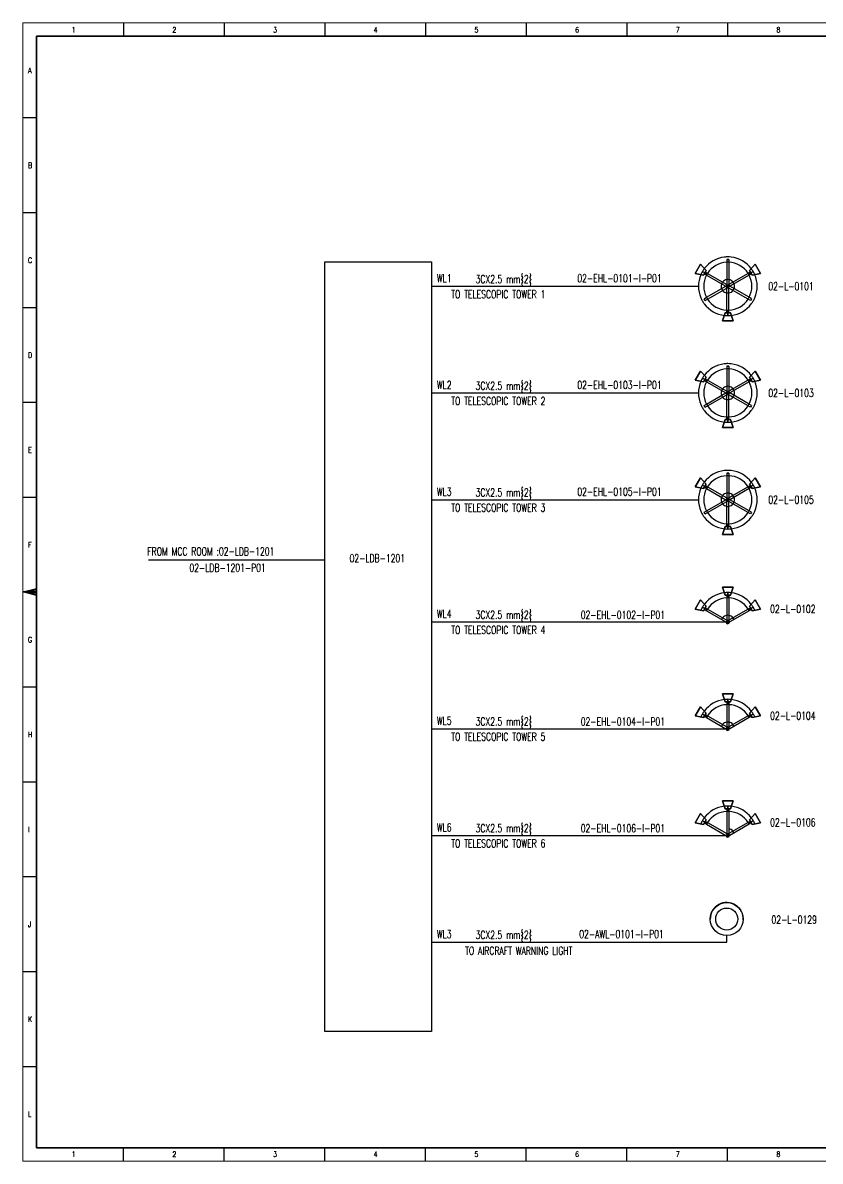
# Model space of a CAD drawing. Header units: millimetres. Extents: x -9834031 to -7750070, y 4687163 to 5113883.
# Drawn here: x -9834031 to -9535255, y 4687163 to 5113883 of the extents above; entities that cross this region are included whole.
import ezdxf
from ezdxf.enums import TextEntityAlignment as Align

# ---------------------------------------------------------------- set-up
doc = ezdxf.new("R2010")
doc.units = ezdxf.units.MM
doc.layers.add('照明平面设备层', color=1, linetype='Continuous')
doc.styles.add('HZTXT', font='simplexs.shx', dxfattribs={"width": 0.7, "bigfont": 'hztxt.shx'})
doc.styles.add('TEG BORDER', font='txt_qlt.shx', dxfattribs={"width": 0.7, "bigfont": 'hztxt.shx'})

# ---------------------------------------------------------------- blocks, each defined once
blk = doc.blocks.new('252 BORDER A2')
for p, q in [((37.12, 420), (37.12, 415)), ((74.25, 420), (74.25, 415)), ((111.38, 420), (111.38, 415)), ((148.5, 420), (148.5, 415)), ((185.63, 420), (185.63, 415)), ((222.75, 420), (222.75, 415)), ((259.88, 420), (259.88, 415)), ((0, 385), (5, 385)), ((0, 350), (5, 350)), ((0, 315), (5, 315)), ((0, 280), (5, 280)), ((0, 245), (5, 245)), ((5, 210), (0, 210)), ((1.25, 210), (3.75, 210)), ((0, 175), (5, 175)), ((0, 140), (5, 140)), ((0, 105), (5, 105)), ((0, 70), (5, 70)), ((0, 35), (5, 35)), ((37.12, 0), (37.12, 5)), ((74.25, 0), (74.25, 5)), ((111.38, 0), (111.38, 5)), ((148.5, 0), (148.5, 5)), ((185.63, 0), (185.63, 5)), ((222.75, 0), (222.75, 5)), ((259.88, 0), (259.88, 5))]:
    blk.add_line(p, q)
at = {"linetype": 'Continuous'}
for p, q in [((489, 415), (5, 415)), ((5, 415), (5, 5)), ((5, 5), (489, 5))]:
    blk.add_line(p, q, dxfattribs=at)
at = {"color": 5, "lineweight": 15}
blk.add_lwpolyline([(0, 420), (594, 420), (594, 0), (0, 0)], close=True, dxfattribs=at)
blk.add_lwpolyline([(5, 415), (589, 415), (589, 5), (5, 5)], close=True)
blk.add_lwpolyline([(0, 210), (5, 211.34), (5, 208.66), (0, 210), (5, 211), (5, 210.67), (0, 210), (5, 210.33), (5, 209.67), (0, 210), (5, 209.33), (5, 209), (0, 210)])
at = {"char_height": 2, "width": 2, "style": 'TEG BORDER'}
for s, insert, attachment_point in [('1', (18.05, 418.41), 1), ('2', (55.17, 418.41), 1), ('3', (92.3, 418.41), 1), ('4', (129.42, 418.41), 1), ('5', (166.55, 418.41), 1), ('6', (203.67, 418.41), 1), ('7', (240.8, 418.41), 1), ('8', (277.92, 418.41), 1), ('A', (1.91, 403.39), 1), ('B', (1.91, 368.39), 1), ('C', (1.91, 333.39), 1), ('D', (1.91, 298.39), 1), ('E', (1.91, 263.39), 1), ('F', (1.91, 228.39), 1), ('G', (1.91, 193.39), 1), ('H', (1.91, 158.39), 1), ('I', (1.91, 123.39), 1), ('J', (1.91, 88.39), 1), ('K', (1.91, 53.39), 1), ('L', (1.91, 18.39), 1), ('1', (18.05, 1.59), 7), ('2', (55.17, 1.59), 7), ('3', (92.3, 1.59), 7), ('4', (129.42, 1.59), 7), ('5', (166.55, 1.59), 7), ('6', (203.67, 1.59), 7), ('7', (240.8, 1.59), 7), ('8', (277.92, 1.59), 7)]:
    blk.add_mtext(s, dxfattribs=dict(at, insert=insert, attachment_point=attachment_point))

msp = doc.modelspace()

# ---------------------------------------------------------------- linework, layer by layer
for p, q in [((-9680874, 5015123), (-9580874, 5015123)), ((-9680874, 4975123), (-9580874, 4975123)), ((-9680874, 4935123), (-9580874, 4935123)), ((-9786870, 4912536), (-9720874, 4912536)), ((-9680874, 4889294), (-9570274, 4889294)), ((-9680874, 4849294), (-9570274, 4849294)), ((-9680874, 4809294), (-9580874, 4809294)), ((-9680874, 4809294), (-9570274, 4809294)), ((-9570274, 4769294), (-9570274, 4771738)), ((-9680874, 4769294), (-9580874, 4769294)), ((-9680874, 4769294), (-9570274, 4769294))]:
    msp.add_line(p, q)
msp.add_lwpolyline([(-9720874, 5024262), (-9680874, 5024262), (-9680874, 4735788), (-9720874, 4735788)], close=True)
at = {"layer": '照明平面设备层', "color": 1, "linetype": 'Continuous'}
for p, q in [((-9582133, 5019891), (-9580133, 5023355)), ((-9580133, 5023355), (-9582133, 5019891)), ((-9580133, 5023355), (-9582133, 5019891)), ((-9582133, 5019891), (-9580133, 5023355)), ((-9580133, 5023355), (-9578035, 5020989)), ((-9580133, 5023355), (-9578035, 5020989)), ((-9578035, 5020989), (-9580133, 5023355)), ((-9580133, 5023355), (-9578035, 5020989)), ((-9569474, 5025123), (-9570274, 5025123)), ((-9570274, 5025123), (-9569874, 5025123)), ((-9569474, 5025123), (-9570274, 5025123)), ((-9570274, 5025123), (-9569874, 5025123)), ((-9570274, 5025123), (-9570274, 5024114)), ((-9570274, 5024114), (-9570274, 5015816)), ((-9569874, 5025123), (-9569474, 5025123)), ((-9569874, 5025123), (-9569474, 5025123)), ((-9569474, 5025123), (-9569474, 5024114)), ((-9569474, 5024114), (-9569474, 5015816)), ((-9559616, 5023355), (-9561714, 5020989)), ((-9559616, 5023355), (-9561714, 5020989)), ((-9561714, 5020989), (-9559616, 5023355)), ((-9561714, 5020989), (-9559616, 5023355)), ((-9559616, 5023355), (-9557616, 5019891)), ((-9557616, 5019891), (-9559616, 5023355)), ((-9557616, 5019891), (-9559616, 5023355)), ((-9559616, 5023355), (-9557616, 5019891)), ((-9582133, 5019891), (-9579035, 5019257)), ((-9582133, 5019891), (-9579035, 5019257)), ((-9579035, 5019257), (-9582133, 5019891)), ((-9579035, 5019257), (-9582133, 5019891)), ((-9578535, 5020123), (-9579401, 5020623)), ((-9579401, 5020623), (-9578535, 5020123)), ((-9578535, 5020123), (-9579401, 5020623)), ((-9579401, 5020623), (-9578535, 5020123)), ((-9579035, 5019257), (-9578035, 5020989)), ((-9578035, 5020989), (-9579035, 5019257)), ((-9578035, 5020989), (-9579035, 5019257)), ((-9579035, 5019257), (-9578035, 5020989)), ((-9578335, 5020470), (-9578735, 5019777)), ((-9578335, 5020470), (-9578735, 5019777)), ((-9578735, 5019777), (-9577861, 5019272)), ((-9578535, 5020123), (-9577669, 5019623)), ((-9577741, 5019665), (-9578535, 5020123)), ((-9578535, 5020123), (-9577669, 5019623)), ((-9577741, 5019665), (-9578535, 5020123)), ((-9578335, 5020470), (-9577461, 5019965)), ((-9577861, 5019272), (-9570674, 5015123)), ((-9577669, 5019623), (-9577741, 5019665)), ((-9577669, 5019623), (-9577741, 5019665)), ((-9577461, 5019965), (-9570274, 5015816)), ((-9562288, 5019965), (-9569474, 5015816)), ((-9561888, 5019272), (-9569074, 5015123)), ((-9561414, 5020470), (-9562288, 5019965)), ((-9561214, 5020123), (-9562080, 5019623)), ((-9561214, 5020123), (-9562080, 5019623)), ((-9562080, 5019623), (-9562008, 5019665)), ((-9562080, 5019623), (-9562008, 5019665)), ((-9562008, 5019665), (-9561214, 5020123)), ((-9562008, 5019665), (-9561214, 5020123)), ((-9561014, 5019777), (-9561888, 5019272)), ((-9560714, 5019257), (-9561714, 5020989)), ((-9561714, 5020989), (-9560714, 5019257)), ((-9561714, 5020989), (-9560714, 5019257)), ((-9560714, 5019257), (-9561714, 5020989)), ((-9561414, 5020470), (-9561014, 5019777)), ((-9561414, 5020470), (-9561014, 5019777)), ((-9561214, 5020123), (-9560348, 5020623)), ((-9560348, 5020623), (-9561214, 5020123)), ((-9561214, 5020123), (-9560348, 5020623)), ((-9560348, 5020623), (-9561214, 5020123)), ((-9557616, 5019891), (-9560714, 5019257)), ((-9557616, 5019891), (-9560714, 5019257)), ((-9560714, 5019257), (-9557616, 5019891)), ((-9557616, 5019891), (-9560714, 5019257)), ((-9577861, 5010974), (-9570674, 5015123)), ((-9577461, 5010281), (-9570274, 5014430)), ((-9570674, 5015123), (-9570074, 5015470)), ((-9570674, 5015123), (-9570074, 5014777)), ((-9570274, 5015816), (-9569674, 5015470)), ((-9570274, 5015816), (-9570274, 5015123)), ((-9569474, 5015123), (-9570274, 5015123)), ((-9570274, 5015123), (-9569874, 5015123)), ((-9569874, 5015123), (-9570274, 5015123)), ((-9570274, 5015123), (-9569474, 5015123)), ((-9570274, 5014430), (-9570274, 5015123)), ((-9570274, 5014430), (-9569674, 5014777)), ((-9570274, 5006132), (-9570274, 5014430)), ((-9569474, 5015816), (-9570074, 5015470)), ((-9569874, 5015123), (-9570074, 5015470)), ((-9570074, 5015470), (-9569674, 5014777)), ((-9569674, 5014777), (-9570074, 5015470)), ((-9570074, 5015470), (-9569874, 5015123)), ((-9570074, 5014777), (-9569674, 5015470)), ((-9569674, 5015470), (-9570074, 5014777)), ((-9569874, 5015123), (-9570074, 5014777)), ((-9570074, 5014777), (-9569874, 5015123)), ((-9569474, 5014430), (-9570074, 5014777)), ((-9569674, 5015470), (-9569874, 5015123)), ((-9569874, 5015123), (-9569674, 5015470)), ((-9569674, 5014777), (-9569874, 5015123)), ((-9569874, 5015123), (-9569674, 5014777)), ((-9569874, 5015123), (-9569474, 5015123)), ((-9569474, 5015123), (-9569874, 5015123)), ((-9569074, 5015123), (-9569674, 5015470)), ((-9569074, 5015123), (-9569674, 5014777)), ((-9569474, 5015816), (-9569474, 5015123)), ((-9569474, 5014430), (-9569474, 5015123)), ((-9569474, 5006132), (-9569474, 5014430)), ((-9562288, 5010281), (-9569474, 5014430)), ((-9561888, 5010974), (-9569074, 5015123)), ((-9578735, 5010470), (-9577861, 5010974)), ((-9578335, 5009777), (-9578735, 5010470)), ((-9578335, 5009777), (-9578735, 5010470)), ((-9578335, 5009777), (-9577461, 5010281)), ((-9561414, 5009777), (-9562288, 5010281)), ((-9561014, 5010470), (-9561888, 5010974)), ((-9561014, 5010470), (-9561414, 5009777)), ((-9561014, 5010470), (-9561414, 5009777)), ((-9570274, 5005123), (-9570274, 5006132)), ((-9569874, 5006040), (-9569874, 5006123)), ((-9569874, 5006123), (-9569874, 5004123)), ((-9569874, 5006040), (-9569874, 5006123)), ((-9569874, 5006123), (-9569874, 5004123)), ((-9569874, 5005123), (-9569874, 5006040)), ((-9569874, 5005123), (-9569874, 5006040)), ((-9569474, 5005123), (-9569474, 5006132)), ((-9570874, 5005123), (-9571874, 5002123)), ((-9571874, 5002123), (-9570874, 5005123)), ((-9571874, 5002123), (-9570874, 5005123)), ((-9571874, 5002123), (-9570874, 5005123)), ((-9567874, 5002123), (-9571874, 5002123)), ((-9571874, 5002123), (-9567874, 5002123)), ((-9571874, 5002123), (-9567874, 5002123)), ((-9567874, 5002123), (-9571874, 5002123)), ((-9568874, 5005123), (-9570874, 5005123)), ((-9570874, 5005123), (-9568874, 5005123)), ((-9570874, 5005123), (-9568874, 5005123)), ((-9568874, 5005123), (-9570874, 5005123)), ((-9569474, 5005123), (-9570274, 5005123)), ((-9569474, 5005123), (-9570274, 5005123)), ((-9569874, 5004123), (-9569874, 5005123)), ((-9569874, 5004123), (-9569874, 5005123)), ((-9567874, 5002123), (-9568874, 5005123)), ((-9567874, 5002123), (-9568874, 5005123)), ((-9568874, 5005123), (-9567874, 5002123)), ((-9568874, 5005123), (-9567874, 5002123)), ((-9569474, 4985123), (-9570274, 4985123)), ((-9570274, 4985123), (-9569874, 4985123)), ((-9569474, 4985123), (-9570274, 4985123)), ((-9570274, 4985123), (-9569874, 4985123)), ((-9570274, 4985123), (-9570274, 4984114)), ((-9570274, 4984114), (-9570274, 4975816)), ((-9569874, 4985123), (-9569474, 4985123)), ((-9569874, 4985123), (-9569474, 4985123)), ((-9569474, 4985123), (-9569474, 4984114)), ((-9569474, 4984114), (-9569474, 4975816)), ((-9582133, 4979891), (-9580133, 4983355)), ((-9580133, 4983355), (-9582133, 4979891)), ((-9580133, 4983355), (-9582133, 4979891)), ((-9582133, 4979891), (-9580133, 4983355)), ((-9582133, 4979891), (-9579035, 4979257)), ((-9582133, 4979891), (-9579035, 4979257)), ((-9579035, 4979257), (-9582133, 4979891)), ((-9579035, 4979257), (-9582133, 4979891)), ((-9580133, 4983355), (-9578035, 4980989)), ((-9580133, 4983355), (-9578035, 4980989)), ((-9578035, 4980989), (-9580133, 4983355)), ((-9580133, 4983355), (-9578035, 4980989)), ((-9578535, 4980123), (-9579401, 4980623)), ((-9579401, 4980623), (-9578535, 4980123)), ((-9578535, 4980123), (-9579401, 4980623)), ((-9579401, 4980623), (-9578535, 4980123)), ((-9579035, 4979257), (-9578035, 4980989)), ((-9578035, 4980989), (-9579035, 4979257)), ((-9578035, 4980989), (-9579035, 4979257)), ((-9579035, 4979257), (-9578035, 4980989)), ((-9578335, 4980470), (-9578735, 4979777)), ((-9578335, 4980470), (-9578735, 4979777)), ((-9578535, 4980123), (-9577669, 4979623)), ((-9577741, 4979665), (-9578535, 4980123)), ((-9578535, 4980123), (-9577669, 4979623)), ((-9577741, 4979665), (-9578535, 4980123)), ((-9578335, 4980470), (-9577461, 4979965)), ((-9577461, 4979965), (-9570274, 4975816)), ((-9562288, 4979965), (-9569474, 4975816)), ((-9561414, 4980470), (-9562288, 4979965)), ((-9561214, 4980123), (-9562080, 4979623)), ((-9561214, 4980123), (-9562080, 4979623)), ((-9562008, 4979665), (-9561214, 4980123)), ((-9562008, 4979665), (-9561214, 4980123)), ((-9559616, 4983355), (-9561714, 4980989)), ((-9559616, 4983355), (-9561714, 4980989)), ((-9561714, 4980989), (-9559616, 4983355)), ((-9561714, 4980989), (-9559616, 4983355)), ((-9560714, 4979257), (-9561714, 4980989)), ((-9561714, 4980989), (-9560714, 4979257)), ((-9561714, 4980989), (-9560714, 4979257)), ((-9560714, 4979257), (-9561714, 4980989)), ((-9561414, 4980470), (-9561014, 4979777)), ((-9561414, 4980470), (-9561014, 4979777)), ((-9561214, 4980123), (-9560348, 4980623)), ((-9560348, 4980623), (-9561214, 4980123)), ((-9561214, 4980123), (-9560348, 4980623)), ((-9560348, 4980623), (-9561214, 4980123)), ((-9557616, 4979891), (-9560714, 4979257)), ((-9557616, 4979891), (-9560714, 4979257)), ((-9560714, 4979257), (-9557616, 4979891)), ((-9557616, 4979891), (-9560714, 4979257)), ((-9559616, 4983355), (-9557616, 4979891)), ((-9557616, 4979891), (-9559616, 4983355)), ((-9557616, 4979891), (-9559616, 4983355)), ((-9559616, 4983355), (-9557616, 4979891)), ((-9578735, 4979777), (-9577861, 4979272)), ((-9577861, 4979272), (-9570674, 4975123)), ((-9577669, 4979623), (-9577741, 4979665)), ((-9577669, 4979623), (-9577741, 4979665)), ((-9570274, 4975816), (-9569674, 4975470)), ((-9570274, 4975816), (-9570274, 4975123)), ((-9569474, 4975816), (-9570074, 4975470)), ((-9569474, 4975816), (-9569474, 4975123)), ((-9561888, 4979272), (-9569074, 4975123)), ((-9562080, 4979623), (-9562008, 4979665)), ((-9562080, 4979623), (-9562008, 4979665)), ((-9561014, 4979777), (-9561888, 4979272)), ((-9577861, 4970974), (-9570674, 4975123)), ((-9577461, 4970281), (-9570274, 4974430)), ((-9570674, 4975123), (-9570074, 4975470)), ((-9570674, 4975123), (-9570074, 4974777)), ((-9569474, 4975123), (-9570274, 4975123)), ((-9570274, 4975123), (-9569874, 4975123)), ((-9569874, 4975123), (-9570274, 4975123)), ((-9570274, 4975123), (-9569474, 4975123)), ((-9570274, 4974430), (-9570274, 4975123)), ((-9570274, 4974430), (-9569674, 4974777)), ((-9570274, 4966132), (-9570274, 4974430)), ((-9569874, 4975123), (-9570074, 4975470)), ((-9570074, 4975470), (-9569674, 4974777)), ((-9569674, 4974777), (-9570074, 4975470)), ((-9570074, 4975470), (-9569874, 4975123)), ((-9570074, 4974777), (-9569674, 4975470)), ((-9569674, 4975470), (-9570074, 4974777)), ((-9569874, 4975123), (-9570074, 4974777)), ((-9570074, 4974777), (-9569874, 4975123)), ((-9569474, 4974430), (-9570074, 4974777)), ((-9569674, 4975470), (-9569874, 4975123)), ((-9569874, 4975123), (-9569674, 4975470)), ((-9569674, 4974777), (-9569874, 4975123)), ((-9569874, 4975123), (-9569674, 4974777)), ((-9569874, 4975123), (-9569474, 4975123)), ((-9569474, 4975123), (-9569874, 4975123)), ((-9569074, 4975123), (-9569674, 4975470)), ((-9569074, 4975123), (-9569674, 4974777)), ((-9569474, 4974430), (-9569474, 4975123)), ((-9569474, 4966132), (-9569474, 4974430)), ((-9562288, 4970281), (-9569474, 4974430)), ((-9561888, 4970974), (-9569074, 4975123)), ((-9578735, 4970470), (-9577861, 4970974)), ((-9578335, 4969777), (-9578735, 4970470)), ((-9578335, 4969777), (-9578735, 4970470)), ((-9578335, 4969777), (-9577461, 4970281)), ((-9561414, 4969777), (-9562288, 4970281)), ((-9561014, 4970470), (-9561888, 4970974)), ((-9561014, 4970470), (-9561414, 4969777)), ((-9561014, 4970470), (-9561414, 4969777)), ((-9570874, 4965123), (-9571874, 4962123)), ((-9571874, 4962123), (-9570874, 4965123)), ((-9571874, 4962123), (-9570874, 4965123)), ((-9571874, 4962123), (-9570874, 4965123)), ((-9568874, 4965123), (-9570874, 4965123)), ((-9570874, 4965123), (-9568874, 4965123)), ((-9570874, 4965123), (-9568874, 4965123)), ((-9568874, 4965123), (-9570874, 4965123)), ((-9570274, 4965123), (-9570274, 4966132)), ((-9569474, 4965123), (-9570274, 4965123)), ((-9569474, 4965123), (-9570274, 4965123)), ((-9569874, 4966040), (-9569874, 4966123)), ((-9569874, 4966123), (-9569874, 4964123)), ((-9569874, 4966040), (-9569874, 4966123)), ((-9569874, 4966123), (-9569874, 4964123)), ((-9569874, 4965123), (-9569874, 4966040)), ((-9569874, 4965123), (-9569874, 4966040)), ((-9569874, 4964123), (-9569874, 4965123)), ((-9569874, 4964123), (-9569874, 4965123)), ((-9569474, 4965123), (-9569474, 4966132)), ((-9567874, 4962123), (-9568874, 4965123)), ((-9567874, 4962123), (-9568874, 4965123)), ((-9568874, 4965123), (-9567874, 4962123)), ((-9568874, 4965123), (-9567874, 4962123)), ((-9567874, 4962123), (-9571874, 4962123)), ((-9571874, 4962123), (-9567874, 4962123)), ((-9571874, 4962123), (-9567874, 4962123)), ((-9567874, 4962123), (-9571874, 4962123)), ((-9582133, 4939891), (-9580133, 4943355)), ((-9580133, 4943355), (-9582133, 4939891)), ((-9580133, 4943355), (-9582133, 4939891)), ((-9582133, 4939891), (-9580133, 4943355)), ((-9580133, 4943355), (-9578035, 4940989)), ((-9580133, 4943355), (-9578035, 4940989)), ((-9578035, 4940989), (-9580133, 4943355)), ((-9580133, 4943355), (-9578035, 4940989)), ((-9569474, 4945123), (-9570274, 4945123)), ((-9570274, 4945123), (-9569874, 4945123)), ((-9569474, 4945123), (-9570274, 4945123)), ((-9570274, 4945123), (-9569874, 4945123)), ((-9570274, 4945123), (-9570274, 4944114)), ((-9570274, 4944114), (-9570274, 4935816)), ((-9569874, 4945123), (-9569474, 4945123)), ((-9569874, 4945123), (-9569474, 4945123)), ((-9569474, 4945123), (-9569474, 4944114)), ((-9569474, 4944114), (-9569474, 4935816)), ((-9559616, 4943355), (-9561714, 4940989)), ((-9559616, 4943355), (-9561714, 4940989)), ((-9561714, 4940989), (-9559616, 4943355)), ((-9561714, 4940989), (-9559616, 4943355)), ((-9559616, 4943355), (-9557616, 4939891)), ((-9557616, 4939891), (-9559616, 4943355)), ((-9557616, 4939891), (-9559616, 4943355)), ((-9559616, 4943355), (-9557616, 4939891)), ((-9582133, 4939891), (-9579035, 4939257)), ((-9582133, 4939891), (-9579035, 4939257)), ((-9579035, 4939257), (-9582133, 4939891)), ((-9579035, 4939257), (-9582133, 4939891)), ((-9578535, 4940123), (-9579401, 4940623)), ((-9579401, 4940623), (-9578535, 4940123)), ((-9578535, 4940123), (-9579401, 4940623)), ((-9579401, 4940623), (-9578535, 4940123)), ((-9579035, 4939257), (-9578035, 4940989)), ((-9578035, 4940989), (-9579035, 4939257)), ((-9578035, 4940989), (-9579035, 4939257)), ((-9579035, 4939257), (-9578035, 4940989)), ((-9578335, 4940470), (-9578735, 4939777)), ((-9578335, 4940470), (-9578735, 4939777)), ((-9578735, 4939777), (-9577861, 4939272)), ((-9578535, 4940123), (-9577669, 4939623)), ((-9577741, 4939665), (-9578535, 4940123)), ((-9578535, 4940123), (-9577669, 4939623)), ((-9577741, 4939665), (-9578535, 4940123)), ((-9578335, 4940470), (-9577461, 4939965)), ((-9577861, 4939272), (-9570674, 4935123)), ((-9577669, 4939623), (-9577741, 4939665)), ((-9577669, 4939623), (-9577741, 4939665)), ((-9577461, 4939965), (-9570274, 4935816)), ((-9562288, 4939965), (-9569474, 4935816)), ((-9561888, 4939272), (-9569074, 4935123)), ((-9561414, 4940470), (-9562288, 4939965)), ((-9561214, 4940123), (-9562080, 4939623)), ((-9561214, 4940123), (-9562080, 4939623)), ((-9562080, 4939623), (-9562008, 4939665)), ((-9562080, 4939623), (-9562008, 4939665)), ((-9562008, 4939665), (-9561214, 4940123)), ((-9562008, 4939665), (-9561214, 4940123)), ((-9561014, 4939777), (-9561888, 4939272)), ((-9560714, 4939257), (-9561714, 4940989)), ((-9561714, 4940989), (-9560714, 4939257)), ((-9561714, 4940989), (-9560714, 4939257)), ((-9560714, 4939257), (-9561714, 4940989)), ((-9561414, 4940470), (-9561014, 4939777)), ((-9561414, 4940470), (-9561014, 4939777)), ((-9561214, 4940123), (-9560348, 4940623)), ((-9560348, 4940623), (-9561214, 4940123)), ((-9561214, 4940123), (-9560348, 4940623)), ((-9560348, 4940623), (-9561214, 4940123)), ((-9557616, 4939891), (-9560714, 4939257)), ((-9557616, 4939891), (-9560714, 4939257)), ((-9560714, 4939257), (-9557616, 4939891)), ((-9557616, 4939891), (-9560714, 4939257)), ((-9577861, 4930974), (-9570674, 4935123)), ((-9577461, 4930281), (-9570274, 4934430)), ((-9570674, 4935123), (-9570074, 4935470)), ((-9570674, 4935123), (-9570074, 4934777)), ((-9570274, 4935816), (-9569674, 4935470)), ((-9570274, 4935816), (-9570274, 4935123)), ((-9569474, 4935123), (-9570274, 4935123)), ((-9570274, 4935123), (-9569874, 4935123)), ((-9569874, 4935123), (-9570274, 4935123)), ((-9570274, 4935123), (-9569474, 4935123)), ((-9570274, 4934430), (-9570274, 4935123)), ((-9570274, 4934430), (-9569674, 4934777)), ((-9570274, 4926132), (-9570274, 4934430)), ((-9569474, 4935816), (-9570074, 4935470)), ((-9569874, 4935123), (-9570074, 4935470)), ((-9570074, 4935470), (-9569674, 4934777)), ((-9569674, 4934777), (-9570074, 4935470)), ((-9570074, 4935470), (-9569874, 4935123)), ((-9570074, 4934777), (-9569674, 4935470)), ((-9569674, 4935470), (-9570074, 4934777)), ((-9569874, 4935123), (-9570074, 4934777)), ((-9570074, 4934777), (-9569874, 4935123)), ((-9569474, 4934430), (-9570074, 4934777)), ((-9569674, 4935470), (-9569874, 4935123)), ((-9569874, 4935123), (-9569674, 4935470)), ((-9569674, 4934777), (-9569874, 4935123)), ((-9569874, 4935123), (-9569674, 4934777)), ((-9569874, 4935123), (-9569474, 4935123)), ((-9569474, 4935123), (-9569874, 4935123)), ((-9569074, 4935123), (-9569674, 4935470)), ((-9569074, 4935123), (-9569674, 4934777)), ((-9569474, 4935816), (-9569474, 4935123)), ((-9569474, 4934430), (-9569474, 4935123)), ((-9569474, 4926132), (-9569474, 4934430)), ((-9562288, 4930281), (-9569474, 4934430)), ((-9561888, 4930974), (-9569074, 4935123)), ((-9578735, 4930470), (-9577861, 4930974)), ((-9578335, 4929777), (-9578735, 4930470)), ((-9578335, 4929777), (-9578735, 4930470)), ((-9578335, 4929777), (-9577461, 4930281)), ((-9561414, 4929777), (-9562288, 4930281)), ((-9561014, 4930470), (-9561888, 4930974)), ((-9561014, 4930470), (-9561414, 4929777)), ((-9561014, 4930470), (-9561414, 4929777)), ((-9570874, 4925123), (-9571874, 4922123)), ((-9571874, 4922123), (-9570874, 4925123)), ((-9571874, 4922123), (-9570874, 4925123)), ((-9571874, 4922123), (-9570874, 4925123)), ((-9568874, 4925123), (-9570874, 4925123)), ((-9570874, 4925123), (-9568874, 4925123)), ((-9570874, 4925123), (-9568874, 4925123)), ((-9568874, 4925123), (-9570874, 4925123)), ((-9570274, 4925123), (-9570274, 4926132)), ((-9569474, 4925123), (-9570274, 4925123)), ((-9569474, 4925123), (-9570274, 4925123)), ((-9569874, 4926040), (-9569874, 4926123)), ((-9569874, 4926123), (-9569874, 4924123)), ((-9569874, 4926040), (-9569874, 4926123)), ((-9569874, 4926123), (-9569874, 4924123)), ((-9569874, 4925123), (-9569874, 4926040)), ((-9569874, 4925123), (-9569874, 4926040)), ((-9569874, 4924123), (-9569874, 4925123)), ((-9569874, 4924123), (-9569874, 4925123)), ((-9569474, 4925123), (-9569474, 4926132)), ((-9567874, 4922123), (-9568874, 4925123)), ((-9567874, 4922123), (-9568874, 4925123)), ((-9568874, 4925123), (-9567874, 4922123)), ((-9568874, 4925123), (-9567874, 4922123)), ((-9567874, 4922123), (-9571874, 4922123)), ((-9571874, 4922123), (-9567874, 4922123)), ((-9571874, 4922123), (-9567874, 4922123)), ((-9567874, 4922123), (-9571874, 4922123)), ((-9570874, 4899294), (-9571874, 4902294)), ((-9571874, 4902294), (-9570874, 4899294)), ((-9571874, 4902294), (-9570874, 4899294)), ((-9571874, 4902294), (-9570874, 4899294)), ((-9567874, 4902294), (-9571874, 4902294)), ((-9571874, 4902294), (-9567874, 4902294)), ((-9571874, 4902294), (-9567874, 4902294)), ((-9567874, 4902294), (-9571874, 4902294)), ((-9568874, 4899294), (-9570874, 4899294)), ((-9570874, 4899294), (-9568874, 4899294)), ((-9570874, 4899294), (-9568874, 4899294)), ((-9568874, 4899294), (-9570874, 4899294)), ((-9569474, 4899294), (-9570274, 4899294)), ((-9570274, 4899294), (-9569874, 4899294)), ((-9569474, 4899294), (-9570274, 4899294)), ((-9570274, 4899294), (-9569874, 4899294)), ((-9570274, 4899294), (-9570274, 4898285)), ((-9569874, 4900294), (-9569874, 4899294)), ((-9569874, 4898294), (-9569874, 4900294)), ((-9569874, 4900294), (-9569874, 4899294)), ((-9569874, 4898294), (-9569874, 4900294)), ((-9569874, 4899294), (-9569474, 4899294)), ((-9569874, 4899294), (-9569474, 4899294)), ((-9569474, 4899294), (-9569474, 4898285)), ((-9567874, 4902294), (-9568874, 4899294)), ((-9567874, 4902294), (-9568874, 4899294)), ((-9568874, 4899294), (-9567874, 4902294)), ((-9568874, 4899294), (-9567874, 4902294)), ((-9582133, 4894062), (-9580133, 4897526)), ((-9580133, 4897526), (-9582133, 4894062)), ((-9580133, 4897526), (-9582133, 4894062)), ((-9582133, 4894062), (-9580133, 4897526)), ((-9580133, 4897526), (-9578035, 4895160)), ((-9580133, 4897526), (-9578035, 4895160)), ((-9578035, 4895160), (-9580133, 4897526)), ((-9580133, 4897526), (-9578035, 4895160)), ((-9578535, 4894294), (-9579401, 4894794)), ((-9579401, 4894794), (-9578535, 4894294)), ((-9578535, 4894294), (-9579401, 4894794)), ((-9579401, 4894794), (-9578535, 4894294)), ((-9579035, 4893428), (-9578035, 4895160)), ((-9578035, 4895160), (-9579035, 4893428)), ((-9578035, 4895160), (-9579035, 4893428)), ((-9579035, 4893428), (-9578035, 4895160)), ((-9578335, 4894640), (-9578735, 4893947)), ((-9578335, 4894640), (-9578735, 4893947)), ((-9578335, 4894640), (-9577461, 4894136)), ((-9570274, 4898285), (-9570274, 4889986)), ((-9569474, 4898285), (-9569474, 4889986)), ((-9561414, 4894640), (-9562288, 4894136)), ((-9559616, 4897526), (-9561714, 4895160)), ((-9559616, 4897526), (-9561714, 4895160)), ((-9561714, 4895160), (-9559616, 4897526)), ((-9561714, 4895160), (-9559616, 4897526)), ((-9560714, 4893428), (-9561714, 4895160)), ((-9561714, 4895160), (-9560714, 4893428)), ((-9561714, 4895160), (-9560714, 4893428)), ((-9560714, 4893428), (-9561714, 4895160)), ((-9561414, 4894640), (-9561014, 4893947)), ((-9561414, 4894640), (-9561014, 4893947)), ((-9561214, 4894294), (-9560348, 4894794)), ((-9560348, 4894794), (-9561214, 4894294)), ((-9561214, 4894294), (-9560348, 4894794)), ((-9560348, 4894794), (-9561214, 4894294)), ((-9559616, 4897526), (-9557616, 4894062)), ((-9557616, 4894062), (-9559616, 4897526)), ((-9557616, 4894062), (-9559616, 4897526)), ((-9559616, 4897526), (-9557616, 4894062)), ((-9582133, 4894062), (-9579035, 4893428)), ((-9582133, 4894062), (-9579035, 4893428)), ((-9579035, 4893428), (-9582133, 4894062)), ((-9579035, 4893428), (-9582133, 4894062)), ((-9578735, 4893947), (-9577861, 4893443)), ((-9578535, 4894294), (-9577669, 4893794)), ((-9577741, 4893835), (-9578535, 4894294)), ((-9578535, 4894294), (-9577669, 4893794)), ((-9577741, 4893835), (-9578535, 4894294)), ((-9577861, 4893443), (-9570674, 4889294)), ((-9577669, 4893794), (-9577741, 4893835)), ((-9577669, 4893794), (-9577741, 4893835)), ((-9577461, 4894136), (-9570274, 4889986)), ((-9562288, 4894136), (-9569474, 4889986)), ((-9561888, 4893443), (-9569074, 4889294)), ((-9561214, 4894294), (-9562080, 4893794)), ((-9561214, 4894294), (-9562080, 4893794)), ((-9562080, 4893794), (-9562008, 4893835)), ((-9562080, 4893794), (-9562008, 4893835)), ((-9562008, 4893835), (-9561214, 4894294)), ((-9562008, 4893835), (-9561214, 4894294)), ((-9561014, 4893947), (-9561888, 4893443)), ((-9557616, 4894062), (-9560714, 4893428)), ((-9557616, 4894062), (-9560714, 4893428)), ((-9560714, 4893428), (-9557616, 4894062)), ((-9557616, 4894062), (-9560714, 4893428)), ((-9570674, 4889294), (-9570074, 4889640)), ((-9570674, 4889294), (-9570074, 4888947)), ((-9570274, 4889986), (-9569674, 4889640)), ((-9570274, 4889986), (-9570274, 4889294)), ((-9569474, 4889294), (-9570274, 4889294)), ((-9570274, 4889294), (-9569874, 4889294)), ((-9569874, 4889294), (-9570274, 4889294)), ((-9570274, 4889294), (-9569474, 4889294)), ((-9570274, 4888601), (-9570274, 4889294)), ((-9570274, 4888601), (-9569674, 4888947)), ((-9569474, 4889986), (-9570074, 4889640)), ((-9569874, 4889294), (-9570074, 4889640)), ((-9570074, 4889640), (-9569674, 4888947)), ((-9569674, 4888947), (-9570074, 4889640)), ((-9570074, 4889640), (-9569874, 4889294)), ((-9570074, 4888947), (-9569674, 4889640)), ((-9569674, 4889640), (-9570074, 4888947)), ((-9569874, 4889294), (-9570074, 4888947)), ((-9570074, 4888947), (-9569874, 4889294)), ((-9569474, 4888601), (-9570074, 4888947)), ((-9569674, 4889640), (-9569874, 4889294)), ((-9569874, 4889294), (-9569674, 4889640)), ((-9569674, 4888947), (-9569874, 4889294)), ((-9569874, 4889294), (-9569674, 4888947)), ((-9569874, 4889294), (-9569474, 4889294)), ((-9569474, 4889294), (-9569874, 4889294)), ((-9569074, 4889294), (-9569674, 4889640)), ((-9569074, 4889294), (-9569674, 4888947)), ((-9569474, 4889986), (-9569474, 4889294)), ((-9569474, 4888601), (-9569474, 4889294)), ((-9570874, 4859294), (-9571874, 4862294)), ((-9571874, 4862294), (-9570874, 4859294)), ((-9571874, 4862294), (-9570874, 4859294)), ((-9571874, 4862294), (-9570874, 4859294)), ((-9567874, 4862294), (-9571874, 4862294)), ((-9571874, 4862294), (-9567874, 4862294)), ((-9571874, 4862294), (-9567874, 4862294)), ((-9567874, 4862294), (-9571874, 4862294)), ((-9567874, 4862294), (-9568874, 4859294)), ((-9567874, 4862294), (-9568874, 4859294)), ((-9568874, 4859294), (-9567874, 4862294)), ((-9568874, 4859294), (-9567874, 4862294)), ((-9582133, 4854062), (-9580133, 4857526)), ((-9580133, 4857526), (-9582133, 4854062)), ((-9580133, 4857526), (-9582133, 4854062)), ((-9582133, 4854062), (-9580133, 4857526)), ((-9580133, 4857526), (-9578035, 4855160)), ((-9580133, 4857526), (-9578035, 4855160)), ((-9578035, 4855160), (-9580133, 4857526)), ((-9580133, 4857526), (-9578035, 4855160)), ((-9568874, 4859294), (-9570874, 4859294)), ((-9570874, 4859294), (-9568874, 4859294)), ((-9570874, 4859294), (-9568874, 4859294)), ((-9568874, 4859294), (-9570874, 4859294)), ((-9569474, 4859294), (-9570274, 4859294)), ((-9570274, 4859294), (-9569874, 4859294)), ((-9569474, 4859294), (-9570274, 4859294)), ((-9570274, 4859294), (-9569874, 4859294)), ((-9570274, 4859294), (-9570274, 4858285)), ((-9570274, 4858285), (-9570274, 4849986)), ((-9569874, 4860294), (-9569874, 4859294)), ((-9569874, 4858294), (-9569874, 4860294)), ((-9569874, 4860294), (-9569874, 4859294)), ((-9569874, 4858294), (-9569874, 4860294)), ((-9569874, 4859294), (-9569474, 4859294)), ((-9569874, 4859294), (-9569474, 4859294)), ((-9569474, 4859294), (-9569474, 4858285)), ((-9569474, 4858285), (-9569474, 4849986)), ((-9559616, 4857526), (-9561714, 4855160)), ((-9559616, 4857526), (-9561714, 4855160)), ((-9561714, 4855160), (-9559616, 4857526)), ((-9561714, 4855160), (-9559616, 4857526)), ((-9559616, 4857526), (-9557616, 4854062)), ((-9557616, 4854062), (-9559616, 4857526)), ((-9557616, 4854062), (-9559616, 4857526)), ((-9559616, 4857526), (-9557616, 4854062)), ((-9582133, 4854062), (-9579035, 4853428)), ((-9582133, 4854062), (-9579035, 4853428)), ((-9579035, 4853428), (-9582133, 4854062)), ((-9579035, 4853428), (-9582133, 4854062)), ((-9578535, 4854294), (-9579401, 4854794)), ((-9579401, 4854794), (-9578535, 4854294)), ((-9578535, 4854294), (-9579401, 4854794)), ((-9579401, 4854794), (-9578535, 4854294)), ((-9579035, 4853428), (-9578035, 4855160)), ((-9578035, 4855160), (-9579035, 4853428)), ((-9578035, 4855160), (-9579035, 4853428)), ((-9579035, 4853428), (-9578035, 4855160)), ((-9578335, 4854640), (-9578735, 4853947)), ((-9578335, 4854640), (-9578735, 4853947)), ((-9578735, 4853947), (-9577861, 4853443)), ((-9578535, 4854294), (-9577669, 4853794)), ((-9577741, 4853835), (-9578535, 4854294)), ((-9578535, 4854294), (-9577669, 4853794)), ((-9577741, 4853835), (-9578535, 4854294)), ((-9578335, 4854640), (-9577461, 4854136)), ((-9577861, 4853443), (-9570674, 4849294)), ((-9577669, 4853794), (-9577741, 4853835)), ((-9577669, 4853794), (-9577741, 4853835)), ((-9577461, 4854136), (-9570274, 4849986)), ((-9562288, 4854136), (-9569474, 4849986)), ((-9561888, 4853443), (-9569074, 4849294)), ((-9561414, 4854640), (-9562288, 4854136)), ((-9561214, 4854294), (-9562080, 4853794)), ((-9561214, 4854294), (-9562080, 4853794)), ((-9562080, 4853794), (-9562008, 4853835)), ((-9562080, 4853794), (-9562008, 4853835)), ((-9562008, 4853835), (-9561214, 4854294)), ((-9562008, 4853835), (-9561214, 4854294)), ((-9561014, 4853947), (-9561888, 4853443)), ((-9560714, 4853428), (-9561714, 4855160)), ((-9561714, 4855160), (-9560714, 4853428)), ((-9561714, 4855160), (-9560714, 4853428)), ((-9560714, 4853428), (-9561714, 4855160)), ((-9561414, 4854640), (-9561014, 4853947)), ((-9561414, 4854640), (-9561014, 4853947)), ((-9561214, 4854294), (-9560348, 4854794)), ((-9560348, 4854794), (-9561214, 4854294)), ((-9561214, 4854294), (-9560348, 4854794)), ((-9560348, 4854794), (-9561214, 4854294)), ((-9557616, 4854062), (-9560714, 4853428)), ((-9557616, 4854062), (-9560714, 4853428)), ((-9560714, 4853428), (-9557616, 4854062)), ((-9557616, 4854062), (-9560714, 4853428)), ((-9570674, 4849294), (-9570074, 4849640)), ((-9570674, 4849294), (-9570074, 4848947)), ((-9570274, 4849986), (-9569674, 4849640)), ((-9570274, 4849986), (-9570274, 4849294)), ((-9569474, 4849294), (-9570274, 4849294)), ((-9570274, 4849294), (-9569874, 4849294)), ((-9569874, 4849294), (-9570274, 4849294)), ((-9570274, 4849294), (-9569474, 4849294)), ((-9570274, 4848601), (-9570274, 4849294)), ((-9570274, 4848601), (-9569674, 4848947)), ((-9569474, 4849986), (-9570074, 4849640)), ((-9569874, 4849294), (-9570074, 4849640)), ((-9570074, 4849640), (-9569674, 4848947)), ((-9569674, 4848947), (-9570074, 4849640)), ((-9570074, 4849640), (-9569874, 4849294)), ((-9570074, 4848947), (-9569674, 4849640)), ((-9569674, 4849640), (-9570074, 4848947)), ((-9569874, 4849294), (-9570074, 4848947)), ((-9570074, 4848947), (-9569874, 4849294)), ((-9569474, 4848601), (-9570074, 4848947)), ((-9569674, 4849640), (-9569874, 4849294)), ((-9569874, 4849294), (-9569674, 4849640)), ((-9569674, 4848947), (-9569874, 4849294)), ((-9569874, 4849294), (-9569674, 4848947)), ((-9569874, 4849294), (-9569474, 4849294)), ((-9569474, 4849294), (-9569874, 4849294)), ((-9569074, 4849294), (-9569674, 4849640)), ((-9569074, 4849294), (-9569674, 4848947)), ((-9569474, 4849986), (-9569474, 4849294)), ((-9569474, 4848601), (-9569474, 4849294)), ((-9570874, 4819294), (-9571874, 4822294)), ((-9571874, 4822294), (-9570874, 4819294)), ((-9571874, 4822294), (-9570874, 4819294)), ((-9571874, 4822294), (-9570874, 4819294)), ((-9567874, 4822294), (-9571874, 4822294)), ((-9571874, 4822294), (-9567874, 4822294)), ((-9571874, 4822294), (-9567874, 4822294)), ((-9567874, 4822294), (-9571874, 4822294)), ((-9567874, 4822294), (-9568874, 4819294)), ((-9567874, 4822294), (-9568874, 4819294)), ((-9568874, 4819294), (-9567874, 4822294)), ((-9568874, 4819294), (-9567874, 4822294)), ((-9568874, 4819294), (-9570874, 4819294)), ((-9570874, 4819294), (-9568874, 4819294)), ((-9570874, 4819294), (-9568874, 4819294)), ((-9568874, 4819294), (-9570874, 4819294)), ((-9569474, 4819294), (-9570274, 4819294)), ((-9570274, 4819294), (-9569874, 4819294)), ((-9569474, 4819294), (-9570274, 4819294)), ((-9570274, 4819294), (-9569874, 4819294)), ((-9570274, 4819294), (-9570274, 4818285)), ((-9570274, 4818285), (-9570274, 4809986)), ((-9569874, 4820294), (-9569874, 4819294)), ((-9569874, 4818294), (-9569874, 4820294)), ((-9569874, 4820294), (-9569874, 4819294)), ((-9569874, 4818294), (-9569874, 4820294)), ((-9569874, 4819294), (-9569474, 4819294)), ((-9569874, 4819294), (-9569474, 4819294)), ((-9569474, 4819294), (-9569474, 4818285)), ((-9569474, 4818285), (-9569474, 4809986)), ((-9582133, 4814062), (-9580133, 4817526)), ((-9580133, 4817526), (-9582133, 4814062)), ((-9580133, 4817526), (-9582133, 4814062)), ((-9582133, 4814062), (-9580133, 4817526)), ((-9582133, 4814062), (-9579035, 4813428)), ((-9582133, 4814062), (-9579035, 4813428)), ((-9579035, 4813428), (-9582133, 4814062)), ((-9579035, 4813428), (-9582133, 4814062)), ((-9580133, 4817526), (-9578035, 4815160)), ((-9580133, 4817526), (-9578035, 4815160)), ((-9578035, 4815160), (-9580133, 4817526)), ((-9580133, 4817526), (-9578035, 4815160)), ((-9578535, 4814294), (-9579401, 4814794)), ((-9579401, 4814794), (-9578535, 4814294)), ((-9578535, 4814294), (-9579401, 4814794)), ((-9579401, 4814794), (-9578535, 4814294)), ((-9579035, 4813428), (-9578035, 4815160)), ((-9578035, 4815160), (-9579035, 4813428)), ((-9578035, 4815160), (-9579035, 4813428)), ((-9579035, 4813428), (-9578035, 4815160)), ((-9578335, 4814640), (-9578735, 4813947)), ((-9578335, 4814640), (-9578735, 4813947)), ((-9578735, 4813947), (-9577861, 4813443)), ((-9578535, 4814294), (-9577669, 4813794)), ((-9577741, 4813835), (-9578535, 4814294)), ((-9578535, 4814294), (-9577669, 4813794)), ((-9577741, 4813835), (-9578535, 4814294)), ((-9578335, 4814640), (-9577461, 4814136)), ((-9577861, 4813443), (-9570674, 4809294)), ((-9577669, 4813794), (-9577741, 4813835)), ((-9577669, 4813794), (-9577741, 4813835)), ((-9577461, 4814136), (-9570274, 4809986)), ((-9562288, 4814136), (-9569474, 4809986)), ((-9561888, 4813443), (-9569074, 4809294)), ((-9561414, 4814640), (-9562288, 4814136)), ((-9561214, 4814294), (-9562080, 4813794)), ((-9561214, 4814294), (-9562080, 4813794)), ((-9562080, 4813794), (-9562008, 4813835)), ((-9562080, 4813794), (-9562008, 4813835)), ((-9562008, 4813835), (-9561214, 4814294)), ((-9562008, 4813835), (-9561214, 4814294)), ((-9561014, 4813947), (-9561888, 4813443)), ((-9559616, 4817526), (-9561714, 4815160)), ((-9559616, 4817526), (-9561714, 4815160)), ((-9561714, 4815160), (-9559616, 4817526)), ((-9561714, 4815160), (-9559616, 4817526)), ((-9560714, 4813428), (-9561714, 4815160)), ((-9561714, 4815160), (-9560714, 4813428)), ((-9561714, 4815160), (-9560714, 4813428)), ((-9560714, 4813428), (-9561714, 4815160)), ((-9561414, 4814640), (-9561014, 4813947)), ((-9561414, 4814640), (-9561014, 4813947)), ((-9561214, 4814294), (-9560348, 4814794)), ((-9560348, 4814794), (-9561214, 4814294)), ((-9561214, 4814294), (-9560348, 4814794)), ((-9560348, 4814794), (-9561214, 4814294)), ((-9557616, 4814062), (-9560714, 4813428)), ((-9557616, 4814062), (-9560714, 4813428)), ((-9560714, 4813428), (-9557616, 4814062)), ((-9557616, 4814062), (-9560714, 4813428)), ((-9559616, 4817526), (-9557616, 4814062)), ((-9557616, 4814062), (-9559616, 4817526)), ((-9557616, 4814062), (-9559616, 4817526)), ((-9559616, 4817526), (-9557616, 4814062)), ((-9570674, 4809294), (-9570074, 4809640)), ((-9570674, 4809294), (-9570074, 4808947)), ((-9570274, 4809986), (-9569674, 4809640)), ((-9570274, 4809986), (-9570274, 4809294)), ((-9569474, 4809294), (-9570274, 4809294)), ((-9570274, 4809294), (-9569874, 4809294)), ((-9569874, 4809294), (-9570274, 4809294)), ((-9570274, 4809294), (-9569474, 4809294)), ((-9570274, 4808601), (-9570274, 4809294)), ((-9569474, 4809986), (-9570074, 4809640)), ((-9569874, 4809294), (-9570074, 4809640)), ((-9570074, 4809640), (-9569674, 4808947)), ((-9569674, 4808947), (-9570074, 4809640)), ((-9570074, 4809640), (-9569874, 4809294)), ((-9570074, 4808947), (-9569674, 4809640)), ((-9569674, 4809640), (-9570074, 4808947)), ((-9569874, 4809294), (-9570074, 4808947)), ((-9570074, 4808947), (-9569874, 4809294)), ((-9569674, 4809640), (-9569874, 4809294)), ((-9569874, 4809294), (-9569674, 4809640)), ((-9569674, 4808947), (-9569874, 4809294)), ((-9569874, 4809294), (-9569674, 4808947)), ((-9569874, 4809294), (-9569474, 4809294)), ((-9569474, 4809294), (-9569874, 4809294)), ((-9569074, 4809294), (-9569674, 4809640)), ((-9569074, 4809294), (-9569674, 4808947)), ((-9569474, 4809986), (-9569474, 4809294)), ((-9569474, 4808601), (-9569474, 4809294)), ((-9570274, 4808601), (-9569674, 4808947)), ((-9569474, 4808601), (-9570074, 4808947))]:
    msp.add_line(p, q, dxfattribs=at)
for centre, radius in [((-9569874, 5015123), 500), ((-9569874, 5015123), 500), ((-9569874, 4975123), 500), ((-9569874, 4975123), 500), ((-9569874, 4935123), 500), ((-9569874, 4935123), 500), ((-9569874, 4889294), 500), ((-9569874, 4889294), 500), ((-9569874, 4849294), 500), ((-9569874, 4849294), 500), ((-9569874, 4809294), 500), ((-9569874, 4809294), 500), ((-9570274, 4777932), 6194), ((-9570274, 4777932), 4129)]:
    msp.add_circle(centre, radius, dxfattribs=at)
for centre, radius, start, end in [((-9569874, 5015123), 11000, 96.86074, 143.17429), ((-9569874, 5015123), 9000, 92.54732, 147.45268), ((-9569874, 5015123), 11000, 90, 96.86074), ((-9569874, 5015123), 9000, 90, 92.54732), ((-9569874, 5015123), 11000, 83.18043, 90), ((-9569874, 5015123), 9000, 87.45268, 90), ((-9569874, 5015123), 9000, 32.54732, 87.45268), ((-9569874, 5015123), 11000, 36.82571, 83.18043), ((-9569874, 5015123), 11000, 156.82571, 203.17429), ((-9569874, 5015123), 11000, 150, 156.82571), ((-9569874, 5015123), 11000, 143.17429, 150), ((-9569874, 5015123), 9000, 152.54732, 207.45268), ((-9569874, 5015123), 9000, 150, 152.54732), ((-9569874, 5015123), 9000, 147.45268, 150), ((-9569874, 5015123), 9000, 30, 32.54732), ((-9569874, 5015123), 9000, 27.45268, 30), ((-9569874, 5015123), 9000, 332.54732, 27.45268), ((-9569874, 5015123), 11000, 30, 36.82571), ((-9569874, 5015123), 11000, 23.17429, 30), ((-9569874, 5015123), 11000, 336.82571, 23.17429), ((-9569874, 5015123), 2500, 159.2069, 200.7931), ((-9569874, 5015123), 2500, 159.2069, 200.7931), ((-9569874, 5015123), 2500, 140.7931, 159.2069), ((-9569874, 5015123), 2500, 140.7931, 159.2069), ((-9569874, 5015123), 2500, 200.7931, 219.2069), ((-9569874, 5015123), 2500, 200.7931, 219.2069), ((-9569874, 5015123), 2500, 99.2069, 140.7931), ((-9569874, 5015123), 2500, 99.2069, 140.7931), ((-9569874, 5015123), 2500, 80.7931, 99.2069), ((-9569874, 5015123), 2500, 80.7931, 99.2069), ((-9569874, 5015123), 2500, 39.2069, 80.7931), ((-9569874, 5015123), 2500, 39.2069, 80.7931), ((-9569874, 5015123), 2500, 20.7931, 39.2069), ((-9569874, 5015123), 2500, 20.7931, 39.2069), ((-9569874, 5015123), 2500, 320.7931, 339.2069), ((-9569874, 5015123), 2500, 320.7931, 339.2069), ((-9569874, 5015123), 2500, 339.2069, 20.7931), ((-9569874, 5015123), 2500, 0, 20.7931), ((-9569874, 5015123), 2500, 339.2069, 0), ((-9569874, 5015123), 11000, 203.17429, 210), ((-9569874, 5015123), 9000, 207.45268, 210), ((-9569874, 5015123), 9000, 210, 212.54732), ((-9569874, 5015123), 9000, 212.54732, 267.45268), ((-9569874, 5015123), 2500, 219.2069, 260.7931), ((-9569874, 5015123), 2500, 219.2069, 260.7931), ((-9569874, 5015123), 2500, 260.7931, 270), ((-9569874, 5015123), 2500, 260.7931, 279.2069), ((-9569874, 5015123), 2500, 270, 279.2069), ((-9569874, 5015123), 2500, 279.2069, 320.7931), ((-9569874, 5015123), 2500, 279.2069, 320.7931), ((-9569874, 5015123), 9000, 272.54732, 327.45268), ((-9569874, 5015123), 9000, 327.45268, 330), ((-9569874, 5015123), 9000, 330, 332.54732), ((-9569874, 5015123), 11000, 330, 336.82571), ((-9569874, 5015123), 11000, 210, 216.82571), ((-9569874, 5015123), 11000, 216.82571, 263.17429), ((-9569874, 5015123), 9000, 267.45268, 270), ((-9569874, 5015123), 9000, 270, 272.54732), ((-9569874, 5015123), 11000, 276.82571, 323.17429), ((-9569874, 5015123), 11000, 323.17429, 330), ((-9569874, 5015123), 11000, 263.17429, 270), ((-9569874, 5015123), 11000, 270, 276.82571), ((-9569874, 4975123), 11000, 96.86074, 143.17429), ((-9569874, 4975123), 9000, 92.54732, 147.45268), ((-9569874, 4975123), 11000, 90, 96.86074), ((-9569874, 4975123), 9000, 90, 92.54732), ((-9569874, 4975123), 11000, 83.18043, 90), ((-9569874, 4975123), 9000, 87.45268, 90), ((-9569874, 4975123), 9000, 32.54732, 87.45268), ((-9569874, 4975123), 11000, 36.82571, 83.18043), ((-9569874, 4975123), 11000, 150, 156.82571), ((-9569874, 4975123), 11000, 143.17429, 150), ((-9569874, 4975123), 9000, 147.45268, 150), ((-9569874, 4975123), 9000, 30, 32.54732), ((-9569874, 4975123), 11000, 30, 36.82571), ((-9569874, 4975123), 11000, 23.17429, 30), ((-9569874, 4975123), 11000, 156.82571, 203.17429), ((-9569874, 4975123), 9000, 152.54732, 207.45268), ((-9569874, 4975123), 9000, 150, 152.54732), ((-9569874, 4975123), 2500, 159.2069, 200.7931), ((-9569874, 4975123), 2500, 159.2069, 200.7931), ((-9569874, 4975123), 2500, 140.7931, 159.2069), ((-9569874, 4975123), 2500, 140.7931, 159.2069), ((-9569874, 4975123), 2500, 99.2069, 140.7931), ((-9569874, 4975123), 2500, 99.2069, 140.7931), ((-9569874, 4975123), 2500, 80.7931, 99.2069), ((-9569874, 4975123), 2500, 80.7931, 99.2069), ((-9569874, 4975123), 2500, 39.2069, 80.7931), ((-9569874, 4975123), 2500, 39.2069, 80.7931), ((-9569874, 4975123), 2500, 20.7931, 39.2069), ((-9569874, 4975123), 2500, 20.7931, 39.2069), ((-9569874, 4975123), 2500, 339.2069, 20.7931), ((-9569874, 4975123), 2500, 0, 20.7931), ((-9569874, 4975123), 9000, 27.45268, 30), ((-9569874, 4975123), 9000, 332.54732, 27.45268), ((-9569874, 4975123), 11000, 336.82571, 23.17429), ((-9569874, 4975123), 2500, 200.7931, 219.2069), ((-9569874, 4975123), 2500, 200.7931, 219.2069), ((-9569874, 4975123), 2500, 219.2069, 260.7931), ((-9569874, 4975123), 2500, 219.2069, 260.7931), ((-9569874, 4975123), 2500, 260.7931, 270), ((-9569874, 4975123), 2500, 260.7931, 279.2069), ((-9569874, 4975123), 2500, 270, 279.2069), ((-9569874, 4975123), 2500, 279.2069, 320.7931), ((-9569874, 4975123), 2500, 279.2069, 320.7931), ((-9569874, 4975123), 2500, 320.7931, 339.2069), ((-9569874, 4975123), 2500, 320.7931, 339.2069), ((-9569874, 4975123), 2500, 339.2069, 0), ((-9569874, 4975123), 11000, 203.17429, 210), ((-9569874, 4975123), 11000, 210, 216.82571), ((-9569874, 4975123), 11000, 216.82571, 263.17429), ((-9569874, 4975123), 9000, 207.45268, 210), ((-9569874, 4975123), 9000, 210, 212.54732), ((-9569874, 4975123), 9000, 212.54732, 267.45268), ((-9569874, 4975123), 9000, 272.54732, 327.45268), ((-9569874, 4975123), 11000, 276.82571, 323.17429), ((-9569874, 4975123), 9000, 327.45268, 330), ((-9569874, 4975123), 9000, 330, 332.54732), ((-9569874, 4975123), 11000, 323.17429, 330), ((-9569874, 4975123), 11000, 330, 336.82571), ((-9569874, 4975123), 11000, 263.17429, 270), ((-9569874, 4975123), 9000, 267.45268, 270), ((-9569874, 4975123), 9000, 270, 272.54732), ((-9569874, 4975123), 11000, 270, 276.82571), ((-9569874, 4935123), 11000, 96.86074, 143.17429), ((-9569874, 4935123), 11000, 90, 96.86074), ((-9569874, 4935123), 11000, 83.18043, 90), ((-9569874, 4935123), 11000, 36.82571, 83.18043), ((-9569874, 4935123), 11000, 143.17429, 150), ((-9569874, 4935123), 9000, 92.54732, 147.45268), ((-9569874, 4935123), 9000, 90, 92.54732), ((-9569874, 4935123), 9000, 87.45268, 90), ((-9569874, 4935123), 9000, 32.54732, 87.45268), ((-9569874, 4935123), 11000, 30, 36.82571), ((-9569874, 4935123), 11000, 156.82571, 203.17429), ((-9569874, 4935123), 11000, 150, 156.82571), ((-9569874, 4935123), 9000, 152.54732, 207.45268), ((-9569874, 4935123), 9000, 150, 152.54732), ((-9569874, 4935123), 9000, 147.45268, 150), ((-9569874, 4935123), 2500, 99.2069, 140.7931), ((-9569874, 4935123), 2500, 99.2069, 140.7931), ((-9569874, 4935123), 2500, 80.7931, 99.2069), ((-9569874, 4935123), 2500, 80.7931, 99.2069), ((-9569874, 4935123), 2500, 39.2069, 80.7931), ((-9569874, 4935123), 2500, 39.2069, 80.7931), ((-9569874, 4935123), 9000, 30, 32.54732), ((-9569874, 4935123), 9000, 27.45268, 30), ((-9569874, 4935123), 9000, 332.54732, 27.45268), ((-9569874, 4935123), 11000, 23.17429, 30), ((-9569874, 4935123), 11000, 336.82571, 23.17429), ((-9569874, 4935123), 2500, 159.2069, 200.7931), ((-9569874, 4935123), 2500, 159.2069, 200.7931), ((-9569874, 4935123), 2500, 140.7931, 159.2069), ((-9569874, 4935123), 2500, 140.7931, 159.2069), ((-9569874, 4935123), 2500, 200.7931, 219.2069), ((-9569874, 4935123), 2500, 200.7931, 219.2069), ((-9569874, 4935123), 2500, 219.2069, 260.7931), ((-9569874, 4935123), 2500, 219.2069, 260.7931), ((-9569874, 4935123), 2500, 279.2069, 320.7931), ((-9569874, 4935123), 2500, 279.2069, 320.7931), ((-9569874, 4935123), 2500, 20.7931, 39.2069), ((-9569874, 4935123), 2500, 20.7931, 39.2069), ((-9569874, 4935123), 2500, 320.7931, 339.2069), ((-9569874, 4935123), 2500, 320.7931, 339.2069), ((-9569874, 4935123), 2500, 339.2069, 20.7931), ((-9569874, 4935123), 2500, 0, 20.7931), ((-9569874, 4935123), 2500, 339.2069, 0), ((-9569874, 4935123), 11000, 203.17429, 210), ((-9569874, 4935123), 11000, 210, 216.82571), ((-9569874, 4935123), 9000, 207.45268, 210), ((-9569874, 4935123), 9000, 210, 212.54732), ((-9569874, 4935123), 9000, 212.54732, 267.45268), ((-9569874, 4935123), 2500, 260.7931, 270), ((-9569874, 4935123), 2500, 260.7931, 279.2069), ((-9569874, 4935123), 2500, 270, 279.2069), ((-9569874, 4935123), 9000, 272.54732, 327.45268), ((-9569874, 4935123), 9000, 327.45268, 330), ((-9569874, 4935123), 9000, 330, 332.54732), ((-9569874, 4935123), 11000, 323.17429, 330), ((-9569874, 4935123), 11000, 330, 336.82571), ((-9569874, 4935123), 11000, 216.82571, 263.17429), ((-9569874, 4935123), 9000, 267.45268, 270), ((-9569874, 4935123), 9000, 270, 272.54732), ((-9569874, 4935123), 11000, 276.82571, 323.17429), ((-9569874, 4935123), 11000, 263.17429, 270), ((-9569874, 4935123), 11000, 270, 276.82571), ((-9569874, 4889294), 11000, 96.86074, 143.17429), ((-9569874, 4889294), 11000, 90, 96.86074), ((-9569874, 4889294), 11000, 83.18043, 90), ((-9569874, 4889294), 11000, 36.82571, 83.18043), ((-9569874, 4889294), 11000, 150, 156.82571), ((-9569874, 4889294), 11000, 143.17429, 150), ((-9569874, 4889294), 9000, 92.54732, 147.45268), ((-9569874, 4889294), 9000, 90, 92.54732), ((-9569874, 4889294), 9000, 87.45268, 90), ((-9569874, 4889294), 9000, 32.54732, 87.45268), ((-9569874, 4889294), 11000, 30, 36.82571), ((-9569874, 4889294), 11000, 23.17429, 30), ((-9569874, 4889294), 9000, 150, 152.54732), ((-9569874, 4889294), 9000, 147.45268, 150), ((-9569874, 4889294), 2500, 140.7931, 159.2069), ((-9569874, 4889294), 2500, 140.7931, 159.2069), ((-9569874, 4889294), 2500, 99.2069, 140.7931), ((-9569874, 4889294), 2500, 99.2069, 140.7931), ((-9569874, 4889294), 2500, 80.7931, 99.2069), ((-9569874, 4889294), 2500, 80.7931, 99.2069), ((-9569874, 4889294), 2500, 39.2069, 80.7931), ((-9569874, 4889294), 2500, 39.2069, 80.7931), ((-9569874, 4889294), 2500, 20.7931, 39.2069), ((-9569874, 4889294), 2500, 20.7931, 39.2069), ((-9569874, 4889294), 9000, 30, 32.54732), ((-9569874, 4889294), 9000, 27.45268, 30), ((-9569874, 4849294), 11000, 96.86074, 143.17429), ((-9569874, 4849294), 9000, 92.54732, 147.45268), ((-9569874, 4849294), 11000, 90, 96.86074), ((-9569874, 4849294), 9000, 90, 92.54732), ((-9569874, 4849294), 11000, 83.18043, 90), ((-9569874, 4849294), 9000, 87.45268, 90), ((-9569874, 4849294), 9000, 32.54732, 87.45268), ((-9569874, 4849294), 11000, 36.82571, 83.18043), ((-9569874, 4849294), 11000, 150, 156.82571), ((-9569874, 4849294), 11000, 143.17429, 150), ((-9569874, 4849294), 9000, 150, 152.54732), ((-9569874, 4849294), 9000, 147.45268, 150), ((-9569874, 4849294), 9000, 30, 32.54732), ((-9569874, 4849294), 9000, 27.45268, 30), ((-9569874, 4849294), 11000, 30, 36.82571), ((-9569874, 4849294), 11000, 23.17429, 30), ((-9569874, 4849294), 2500, 140.7931, 159.2069), ((-9569874, 4849294), 2500, 140.7931, 159.2069), ((-9569874, 4849294), 2500, 99.2069, 140.7931), ((-9569874, 4849294), 2500, 99.2069, 140.7931), ((-9569874, 4849294), 2500, 80.7931, 99.2069), ((-9569874, 4849294), 2500, 80.7931, 99.2069), ((-9569874, 4849294), 2500, 39.2069, 80.7931), ((-9569874, 4849294), 2500, 39.2069, 80.7931), ((-9569874, 4849294), 2500, 20.7931, 39.2069), ((-9569874, 4849294), 2500, 20.7931, 39.2069), ((-9569874, 4809294), 11000, 96.86074, 143.17429), ((-9569874, 4809294), 9000, 92.54732, 147.45268), ((-9569874, 4809294), 11000, 90, 96.86074), ((-9569874, 4809294), 9000, 90, 92.54732), ((-9569874, 4809294), 11000, 83.18043, 90), ((-9569874, 4809294), 9000, 87.45268, 90), ((-9569874, 4809294), 9000, 32.54732, 87.45268), ((-9569874, 4809294), 11000, 36.82571, 83.18043), ((-9569874, 4809294), 11000, 150, 156.82571), ((-9569874, 4809294), 11000, 143.17429, 150), ((-9569874, 4809294), 9000, 150, 152.54732), ((-9569874, 4809294), 9000, 147.45268, 150), ((-9569874, 4809294), 9000, 30, 32.54732), ((-9569874, 4809294), 9000, 27.45268, 30), ((-9569874, 4809294), 11000, 30, 36.82571), ((-9569874, 4809294), 11000, 23.17429, 30), ((-9569874, 4809294), 2500, 39.2069, 80.7931), ((-9569874, 4809294), 2500, 39.2069, 80.7931), ((-9569874, 4809294), 2500, 20.7931, 39.2069), ((-9569874, 4809294), 2500, 20.7931, 39.2069), ((-9570274, 4777932), 6194, 356.0835, 180)]:
    msp.add_arc(centre, radius, start, end, dxfattribs=at)

# ---------------------------------------------------------------- block references
at = {"xscale": 1016, "yscale": 1016, "zscale": 1016}
msp.add_blockref('252 BORDER A2', (-9834031, 4687163), dxfattribs=at)

# ---------------------------------------------------------------- texts
at = {"layer": '照明平面设备层', "color": 7, "style": 'HZTXT', "width": 0.7}
for s, p in [('WL1', (-9678874, 5018123)), ('WL2', (-9678874, 4978123)), ('WL3', (-9678874, 4938123)), ('WL4', (-9678874, 4892294)), ('WL5', (-9678874, 4852294)), ('WL6', (-9678874, 4812294)), ('WL3', (-9678874, 4772294))]:
    msp.add_text(s, height=3000, dxfattribs=at).set_placement(p, align=Align.MIDDLE_LEFT)
for s, p in [('3CX2.5 mm{2}', (-9653804, 5017810)), ('02-EHL-0101-I-P01', (-9610471, 5018123)), ('TO TELESCOPIC TOWER 1', (-9655874, 5012123)), ('3CX2.5 mm{2}', (-9653804, 4977810)), ('02-EHL-0103-I-P01', (-9610471, 4978123)), ('TO TELESCOPIC TOWER 2', (-9655874, 4972123)), ('3CX2.5 mm{2}', (-9653804, 4937810)), ('02-EHL-0105-I-P01', (-9610471, 4938123)), ('TO TELESCOPIC TOWER 3', (-9655874, 4932123)), ('02-LDB-1201', (-9701192, 4913160)), ('02-LDB-1201-P01', (-9757286, 4909600)), ('3CX2.5 mm{2}', (-9653804, 4891980)), ('02-EHL-0102-I-P01', (-9609189, 4891947)), ('TO TELESCOPIC TOWER 4', (-9655874, 4886294)), ('3CX2.5 mm{2}', (-9653804, 4851980)), ('02-EHL-0104-I-P01', (-9609189, 4851947)), ('TO TELESCOPIC TOWER 5', (-9655874, 4846294)), ('3CX2.5 mm{2}', (-9653804, 4811980)), ('02-EHL-0106-I-P01', (-9609189, 4811947)), ('TO TELESCOPIC TOWER 6', (-9655874, 4806294)), ('3CX2.5 mm{2}', (-9653804, 4771980)), ('02-AWL-0101-I-P01', (-9609695, 4772294)), ('TO AIRCRAFT WARNING LIGHT', (-9648200, 4766072))]:
    msp.add_text(s, height=3000, dxfattribs=at).set_placement(p, align=Align.MIDDLE_CENTER)
at = {"layer": '照明平面设备层', "color": 0, "style": 'HZTXT', "width": 0.7}
for s, p in [('02-L-0101', (-9546196, 5015123)), ('02-L-0103', (-9546196, 4975123)), ('02-L-0105', (-9546196, 4935123)), ('FROM MCC ROOM :02-LDB-1201', (-9763555, 4915733)), ('02-L-0102', (-9545522, 4894165)), ('02-L-0104', (-9545522, 4854165)), ('02-L-0106', (-9545522, 4814165)), ('02-L-0129', (-9545015, 4777710))]:
    msp.add_text(s, height=3000, dxfattribs=at).set_placement(p, align=Align.MIDDLE_CENTER)

doc.saveas('drawing.dxf')
